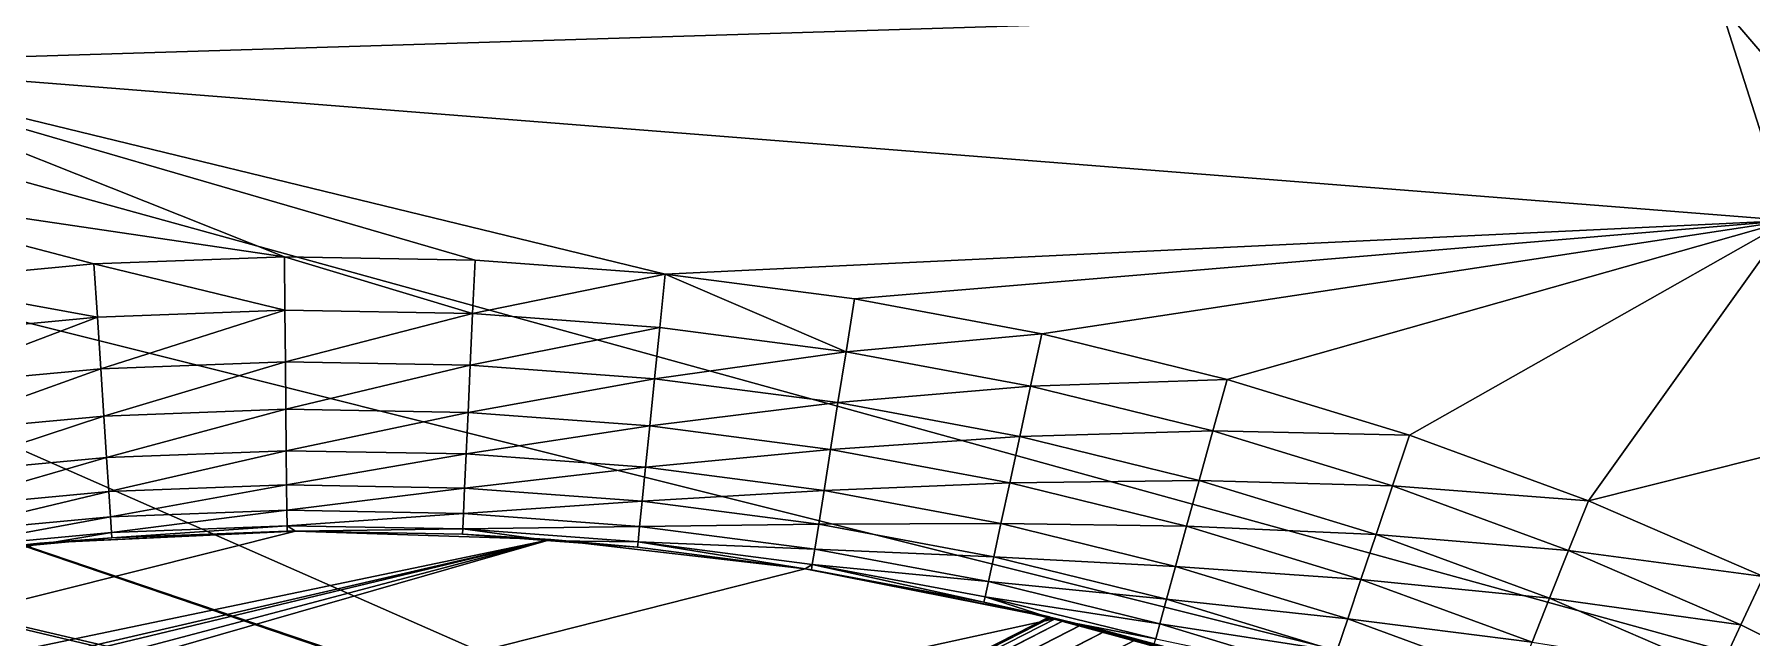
# Model space of a CAD drawing. Header units: metres. Extents: x -44.6 to 35.4, y -44.1 to 26.9.
# Drawn here: x 1.74 to 8, y 13.74 to 15.94 of the extents above; entities that cross this region are included whole.
import ezdxf

# ---------------------------------------------------------------- set-up
doc = ezdxf.new("R2010")
doc.units = ezdxf.units.M

msp = doc.modelspace()

# ---------------------------------------------------------------- linework, layer by layer
for points in [[(21.388479, 9.967415, 91.214554), (7.603551, 18.721003, 91.214554), (8.042459, 18.874134, 91.214554)], [(7.20293, 18.594194, 91.214554), (7.603551, 18.721003, 91.214554), (21.388479, 9.967415, 91.214554)], [(21.388479, 9.967415, 91.214554), (6.513738, 18.392952, 91.214554), (7.059939, 18.548933, 91.214554)], [(21.388479, 9.967415, 91.214554), (7.059939, 18.548933, 91.214554), (7.20293, 18.594194, 91.214554)], [(6.198297, 18.312519, 91.214554), (6.328167, 18.345634, 91.214554), (21.388479, 9.967415, 91.214554)], [(21.388479, 9.967415, 91.214554), (6.328167, 18.345634, 91.214554), (6.513738, 18.392952, 91.214554)], [(21.388479, 9.967415, 91.214554), (5.965068, 18.253048, 91.214554), (6.198297, 18.312519, 91.214554)], [(5.965068, 18.253048, 91.214554), (21.388479, 9.967415, 91.214554), (-0.712421, 16.066345, 91.214554)], [(7.882129, 16.046202, 95.214554), (0.889631, 16.269165, 95.214554), (0.877424, 15.830323, 95.214554)], [(8.457943, 15.37438, 95.234329), (8.221725, 16.142248, 95.23539), (7.882129, 16.046202, 95.214554)], [(21.388479, 9.967415, 91.214554), (-0.771627, 15.505931, 91.214554), (-0.712421, 16.066345, 91.214554)], [(0.877424, 15.830323, 95.214554), (8.134226, 15.258408, 95.214554), (7.882129, 16.046202, 95.214554)], [(7.882129, 16.046202, 95.214554), (8.134226, 15.258408, 95.214554), (8.457943, 15.37438, 95.234329)], [(0.877424, 15.830323, 95.214554), (0.830878, 15.393786, 95.214554), (2.64883, 15.126057, 95.214554)], [(0.877424, 15.830323, 95.214554), (3.344004, 15.113514, 95.214554), (4.037405, 15.062339, 95.214554)], [(2.64883, 15.126057, 95.214554), (3.344004, 15.113514, 95.214554), (0.877424, 15.830323, 95.214554)], [(4.037405, 15.062339, 95.214554), (8.134226, 15.258408, 95.214554), (0.877424, 15.830323, 95.214554)], [(5.113132, 12.917341, 91.214554), (-0.909001, 14.959399, 91.214554), (-0.771627, 15.505931, 91.214554)], [(-0.771627, 15.505931, 91.214554), (21.388479, 9.967415, 91.214554), (5.113132, 12.917341, 91.214554)], [(1.261766, 15.035206, 95.214554), (1.954034, 15.099927, 95.214554), (0.830878, 15.393786, 95.214554)], [(1.954034, 15.099927, 95.214554), (2.64883, 15.126057, 95.214554), (0.830878, 15.393786, 95.214554)], [(4.037405, 15.062339, 95.214554), (4.726889, 14.972689, 95.214554), (8.134226, 15.258408, 95.214554)], [(8.134226, 15.258408, 95.214554), (4.726889, 14.972689, 95.214554), (5.41032, 14.84484, 95.214554)], [(5.41032, 14.84484, 95.214554), (6.085586, 14.679191, 95.214554), (8.134226, 15.258408, 95.214554)], [(8.134226, 15.258408, 95.214554), (6.085586, 14.679191, 95.214554), (6.750597, 14.476251, 95.214554)], [(8.134226, 15.258408, 95.214554), (6.750597, 14.476251, 95.214554), (7.403296, 14.23665, 95.214554)], [(7.403296, 14.23665, 95.214554), (8.437218, 14.496476, 95.214554), (8.134226, 15.258408, 95.214554)], [(1.966785, 14.905253, 95.233772), (1.954034, 15.099927, 95.214554), (1.261766, 15.035206, 95.214554)], [(2.650737, 14.930975, 95.233772), (2.64883, 15.126057, 95.214554), (1.954034, 15.099927, 95.214554)], [(1.954034, 15.099927, 95.214554), (1.966785, 14.905253, 95.233772), (2.650737, 14.930975, 95.233772)], [(2.64883, 15.126057, 95.214554), (2.650737, 14.930975, 95.233772), (3.335062, 14.918629, 95.233772)], [(3.335062, 14.918629, 95.233772), (3.344004, 15.113514, 95.214554), (2.64883, 15.126057, 95.214554)], [(4.037405, 15.062339, 95.214554), (3.344004, 15.113514, 95.214554), (3.335062, 14.918629, 95.233772)], [(1.261766, 15.035206, 95.214554), (1.285321, 14.841542, 95.233772), (1.966785, 14.905253, 95.233772)], [(3.335062, 14.918629, 95.233772), (4.017641, 14.868252, 95.233772), (4.037405, 15.062339, 95.214554)], [(4.037405, 15.062339, 95.214554), (4.017641, 14.868252, 95.233772), (4.696362, 14.780001, 95.233772)], [(4.696362, 14.780001, 95.233772), (4.726889, 14.972689, 95.214554), (4.037405, 15.062339, 95.214554)], [(5.41032, 14.84484, 95.214554), (4.726889, 14.972689, 95.214554), (4.696362, 14.780001, 95.233772)], [(4.474, 13.127654, 91.214554), (-1.121819, 14.437597, 91.214554), (-0.909001, 14.959399, 91.214554)], [(-0.909001, 14.959399, 91.214554), (5.113132, 12.917341, 91.214554), (4.474, 13.127654, 91.214554)], [(1.966785, 14.905253, 95.233772), (1.285321, 14.841542, 95.233772), (1.307972, 14.655322, 95.29068)], [(1.307972, 14.655322, 95.29068), (1.979046, 14.718061, 95.29068), (1.966785, 14.905253, 95.233772)], [(2.650737, 14.930975, 95.233772), (1.966785, 14.905253, 95.233772), (1.979046, 14.718061, 95.29068)], [(1.979046, 14.718061, 95.29068), (2.652571, 14.743391, 95.29068), (2.650737, 14.930975, 95.233772)], [(3.335062, 14.918629, 95.233772), (2.650737, 14.930975, 95.233772), (2.652571, 14.743391, 95.29068)], [(2.652571, 14.743391, 95.29068), (3.326463, 14.731233, 95.29068), (3.335062, 14.918629, 95.233772)], [(4.017641, 14.868252, 95.233772), (3.335062, 14.918629, 95.233772), (3.326463, 14.731233, 95.29068)], [(3.326463, 14.731233, 95.29068), (3.998635, 14.681624, 95.29068), (4.017641, 14.868252, 95.233772)], [(4.696362, 14.780001, 95.233772), (4.017641, 14.868252, 95.233772), (3.998635, 14.681624, 95.29068)], [(4.696362, 14.780001, 95.233772), (5.369128, 14.654148, 95.233772), (5.41032, 14.84484, 95.214554)], [(6.085586, 14.679191, 95.214554), (5.41032, 14.84484, 95.214554), (5.369128, 14.654148, 95.233772)], [(3.998635, 14.681624, 95.29068), (4.66701, 14.594718, 95.29068), (4.696362, 14.780001, 95.233772)], [(5.369128, 14.654148, 95.233772), (4.696362, 14.780001, 95.233772), (4.66701, 14.594718, 95.29068)], [(1.979046, 14.718061, 95.29068), (1.307972, 14.655322, 95.29068), (1.328846, 14.4837, 95.383087)], [(1.328846, 14.4837, 95.383087), (1.990346, 14.545545, 95.383087), (1.979046, 14.718061, 95.29068)], [(2.652571, 14.743391, 95.29068), (1.979046, 14.718061, 95.29068), (1.990346, 14.545545, 95.383087)], [(1.990346, 14.545545, 95.383087), (2.654261, 14.570513, 95.383087), (2.652571, 14.743391, 95.29068)], [(3.326463, 14.731233, 95.29068), (2.652571, 14.743391, 95.29068), (2.654261, 14.570513, 95.383087)], [(2.654261, 14.570513, 95.383087), (3.318537, 14.558528, 95.383087), (3.326463, 14.731233, 95.29068)], [(3.998635, 14.681624, 95.29068), (3.326463, 14.731233, 95.29068), (3.318537, 14.558528, 95.383087)], [(3.318537, 14.558528, 95.383087), (3.98112, 14.509627, 95.383087), (3.998635, 14.681624, 95.29068)], [(4.66701, 14.594718, 95.29068), (3.998635, 14.681624, 95.29068), (3.98112, 14.509627, 95.383087)], [(4.66701, 14.594718, 95.29068), (5.329519, 14.470784, 95.29068), (5.369128, 14.654148, 95.233772)], [(6.033855, 14.491083, 95.233772), (5.369128, 14.654148, 95.233772), (5.329519, 14.470784, 95.29068)], [(5.369128, 14.654148, 95.233772), (6.033855, 14.491083, 95.233772), (6.085586, 14.679191, 95.214554)], [(6.750597, 14.476251, 95.214554), (6.085586, 14.679191, 95.214554), (6.033855, 14.491083, 95.233772)], [(3.98112, 14.509627, 95.383087), (4.639958, 14.423961, 95.383087), (4.66701, 14.594718, 95.29068)], [(5.329519, 14.470784, 95.29068), (4.66701, 14.594718, 95.29068), (4.639958, 14.423961, 95.383087)], [(1.990346, 14.545545, 95.383087), (1.328846, 14.4837, 95.383087), (1.347142, 14.333272, 95.507446)], [(1.347142, 14.333272, 95.507446), (2.00025, 14.394332, 95.507446), (1.990346, 14.545545, 95.383087)], [(2.654261, 14.570513, 95.383087), (1.990346, 14.545545, 95.383087), (2.00025, 14.394332, 95.507446)], [(2.00025, 14.394332, 95.507446), (2.655742, 14.418983, 95.507446), (2.654261, 14.570513, 95.383087)], [(3.318537, 14.558528, 95.383087), (2.654261, 14.570513, 95.383087), (2.655742, 14.418983, 95.507446)], [(2.655742, 14.418983, 95.507446), (3.311591, 14.40715, 95.507446), (3.318537, 14.558528, 95.383087)], [(3.98112, 14.509627, 95.383087), (3.318537, 14.558528, 95.383087), (3.311591, 14.40715, 95.507446)], [(3.311591, 14.40715, 95.507446), (3.965768, 14.358871, 95.507446), (3.98112, 14.509627, 95.383087)], [(4.639958, 14.423961, 95.383087), (3.98112, 14.509627, 95.383087), (3.965768, 14.358871, 95.507446)], [(4.639958, 14.423961, 95.383087), (5.293015, 14.301795, 95.383087), (5.329519, 14.470784, 95.29068)], [(5.984112, 14.310205, 95.29068), (5.329519, 14.470784, 95.29068), (5.293015, 14.301795, 95.383087)], [(5.329519, 14.470784, 95.29068), (5.984112, 14.310205, 95.29068), (6.033855, 14.491083, 95.233772)], [(6.688487, 14.291311, 95.233772), (6.033855, 14.491083, 95.233772), (5.984112, 14.310205, 95.29068)], [(6.033855, 14.491083, 95.233772), (6.688487, 14.291311, 95.233772), (6.750597, 14.476251, 95.214554)], [(7.403296, 14.23665, 95.214554), (6.750597, 14.476251, 95.214554), (6.688487, 14.291311, 95.233772)], [(8.437218, 14.496476, 95.214554), (7.403296, 14.23665, 95.214554), (8.041662, 13.961128, 95.214554)], [(-1.121819, 14.437597, 91.214554), (1.805616, 13.227497, 91.214554), (1.152555, 13.065535, 91.214554)], [(-1.121819, 14.437597, 91.214554), (2.472705, 13.315321, 91.214554), (1.805616, 13.227497, 91.214554)], [(-1.121819, 14.437597, 91.214554), (3.145433, 13.327903, 91.214554), (2.472705, 13.315321, 91.214554)], [(-1.121819, 14.437597, 91.214554), (4.474, 13.127654, 91.214554), (3.815339, 13.265083, 91.214554)], [(3.815339, 13.265083, 91.214554), (3.145433, 13.327903, 91.214554), (-1.121819, 14.437597, 91.214554)], [(2.655742, 14.418983, 95.507446), (2.00025, 14.394332, 95.507446), (2.008378, 14.270235, 95.658989)], [(2.008378, 14.270235, 95.658989), (2.656958, 14.294626, 95.658989), (2.655742, 14.418983, 95.507446)], [(3.311591, 14.40715, 95.507446), (2.655742, 14.418983, 95.507446), (2.656958, 14.294626, 95.658989)], [(2.656958, 14.294626, 95.658989), (3.305891, 14.282919, 95.658989), (3.311591, 14.40715, 95.507446)], [(3.965768, 14.358871, 95.507446), (3.311591, 14.40715, 95.507446), (3.305891, 14.282919, 95.658989)], [(3.965768, 14.358871, 95.507446), (4.616248, 14.274291, 95.507446), (4.639958, 14.423961, 95.383087)], [(5.293015, 14.301795, 95.383087), (4.639958, 14.423961, 95.383087), (4.616248, 14.274291, 95.507446)], [(2.00025, 14.394332, 95.507446), (1.347142, 14.333272, 95.507446), (1.362158, 14.209819, 95.658989)], [(1.362158, 14.209819, 95.658989), (2.008378, 14.270235, 95.658989), (2.00025, 14.394332, 95.507446)], [(3.305891, 14.282919, 95.658989), (3.953168, 14.235147, 95.658989), (3.965768, 14.358871, 95.507446)], [(4.616248, 14.274291, 95.507446), (3.965768, 14.358871, 95.507446), (3.953168, 14.235147, 95.658989)], [(2.656958, 14.294626, 95.658989), (2.008378, 14.270235, 95.658989), (2.014418, 14.178022, 95.831871)], [(2.014418, 14.178022, 95.831871), (2.657861, 14.202221, 95.831871), (2.656958, 14.294626, 95.658989)], [(3.305891, 14.282919, 95.658989), (2.656958, 14.294626, 95.658989), (2.657861, 14.202221, 95.831871)], [(2.657861, 14.202221, 95.831871), (3.301655, 14.190606, 95.831871), (3.305891, 14.282919, 95.658989)], [(3.953168, 14.235147, 95.658989), (3.305891, 14.282919, 95.658989), (3.301655, 14.190606, 95.831871)], [(4.616248, 14.274291, 95.507446), (5.261019, 14.153675, 95.507446), (5.293015, 14.301795, 95.383087)], [(5.938268, 14.143508, 95.383087), (5.293015, 14.301795, 95.383087), (5.261019, 14.153675, 95.507446)], [(5.293015, 14.301795, 95.383087), (5.938268, 14.143508, 95.383087), (5.984112, 14.310205, 95.29068)], [(6.628764, 14.113479, 95.29068), (5.984112, 14.310205, 95.29068), (5.938268, 14.143508, 95.383087)], [(5.984112, 14.310205, 95.29068), (6.628764, 14.113479, 95.29068), (6.688487, 14.291311, 95.233772)], [(7.330998, 14.055449, 95.233772), (6.688487, 14.291311, 95.233772), (6.628764, 14.113479, 95.29068)], [(6.688487, 14.291311, 95.233772), (7.330998, 14.055449, 95.233772), (7.403296, 14.23665, 95.214554)], [(2.008378, 14.270235, 95.658989), (1.362158, 14.209819, 95.658989), (1.373316, 14.118085, 95.831871)], [(1.373316, 14.118085, 95.831871), (2.014418, 14.178022, 95.831871), (2.008378, 14.270235, 95.658989)], [(3.301655, 14.190606, 95.831871), (3.943806, 14.143212, 95.831871), (3.953168, 14.235147, 95.658989)], [(4.596789, 14.15146, 95.658989), (3.953168, 14.235147, 95.658989), (3.943806, 14.143212, 95.831871)], [(3.953168, 14.235147, 95.658989), (4.596789, 14.15146, 95.658989), (4.616248, 14.274291, 95.507446)], [(5.261019, 14.153675, 95.507446), (4.616248, 14.274291, 95.507446), (4.596789, 14.15146, 95.658989)], [(8.041662, 13.961128, 95.214554), (7.403296, 14.23665, 95.214554), (7.330998, 14.055449, 95.233772)], [(2.014418, 14.178022, 95.831871), (1.373316, 14.118085, 95.831871), (1.380186, 14.061596, 96.019463)], [(1.380186, 14.061596, 96.019463), (2.018137, 14.121239, 96.019463), (2.014418, 14.178022, 95.831871)], [(2.657861, 14.202221, 95.831871), (2.014418, 14.178022, 95.831871), (2.018137, 14.121239, 96.019463)], [(2.018137, 14.121239, 96.019463), (2.658417, 14.145318, 96.019463), (2.657861, 14.202221, 95.831871)], [(3.301655, 14.190606, 95.831871), (2.657861, 14.202221, 95.831871), (2.658417, 14.145318, 96.019463)], [(2.658417, 14.145318, 96.019463), (3.299046, 14.133759, 96.019463), (3.301655, 14.190606, 95.831871)], [(3.943806, 14.143212, 95.831871), (3.301655, 14.190606, 95.831871), (3.299046, 14.133759, 96.019463)], [(3.943806, 14.143212, 95.831871), (4.582329, 14.060188, 95.831871), (4.596789, 14.15146, 95.658989)], [(5.23476, 14.032116, 95.658989), (4.596789, 14.15146, 95.658989), (4.582329, 14.060188, 95.831871)], [(4.596789, 14.15146, 95.658989), (5.23476, 14.032116, 95.658989), (5.261019, 14.153675, 95.507446)], [(5.898086, 13.997396, 95.507446), (5.261019, 14.153675, 95.507446), (5.23476, 14.032116, 95.658989)], [(5.261019, 14.153675, 95.507446), (5.898086, 13.997396, 95.507446), (5.938268, 14.143508, 95.383087)], [(-3.654488, 12.347116, 123.214554), (-6.478465, 11.4214, 123.214554), (3.620629, 14.095225, 123.214554)], [(3.620629, 14.095225, 123.214554), (-6.478465, 11.4214, 123.214554), (-6.451591, 11.199994, 123.214554)], [(-6.451591, 11.199994, 123.214554), (4.546967, 13.988694, 123.214554), (3.620629, 14.095225, 123.214554)], [(3.620629, 14.095225, 123.214554), (-3.122755, 12.533741, 123.214554), (-3.654488, 12.347116, 123.214554)], [(-2.622526, 12.793239, 123.214554), (-3.122755, 12.533741, 123.214554), (3.620629, 14.095225, 123.214554)], [(-2.622526, 12.793239, 123.214554), (2.688706, 14.126357, 123.214554), (1.757324, 14.081887, 123.214554)], [(-2.622526, 12.793239, 123.214554), (3.620629, 14.095225, 123.214554), (2.688706, 14.126357, 123.214554)], [(1.757724, 14.0776, 96.214554), (2.018137, 14.121239, 96.019463), (1.380186, 14.061596, 96.019463)], [(2.658605, 14.126104, 96.214554), (1.757324, 14.081887, 123.214554), (2.688706, 14.126357, 123.214554)], [(1.757324, 14.081887, 123.214554), (2.658605, 14.126104, 96.214554), (2.019393, 14.102065, 96.214554)], [(2.019393, 14.102065, 96.214554), (1.757724, 14.0776, 96.214554), (1.757324, 14.081887, 123.214554)], [(1.757724, 14.0776, 96.214554), (2.019393, 14.102065, 96.214554), (2.018137, 14.121239, 96.019463)], [(2.658417, 14.145318, 96.019463), (2.018137, 14.121239, 96.019463), (2.019393, 14.102065, 96.214554)], [(2.019393, 14.102065, 96.214554), (2.658605, 14.126104, 96.214554), (2.658417, 14.145318, 96.019463)], [(3.299046, 14.133759, 96.019463), (2.658417, 14.145318, 96.019463), (2.688691, 14.125562, 96.214554)], [(2.658417, 14.145318, 96.019463), (2.658605, 14.126104, 96.214554), (2.688691, 14.125562, 96.214554)], [(2.688706, 14.126357, 123.214554), (2.688691, 14.125562, 96.214554), (2.658605, 14.126104, 96.214554)], [(2.688691, 14.125562, 96.214554), (3.298165, 14.114565, 96.214554), (3.299046, 14.133759, 96.019463)], [(3.298165, 14.114565, 96.214554), (2.688691, 14.125562, 96.214554), (2.688706, 14.126357, 123.214554)], [(2.688706, 14.126357, 123.214554), (3.620629, 14.095225, 123.214554), (3.298165, 14.114565, 96.214554)], [(3.299046, 14.133759, 96.019463), (3.298165, 14.114565, 96.214554), (3.620301, 14.090791, 96.214554)], [(3.620629, 14.095225, 123.214554), (3.620301, 14.090791, 96.214554), (3.298165, 14.114565, 96.214554)], [(3.299046, 14.133759, 96.019463), (3.938041, 14.086599, 96.019463), (3.943806, 14.143212, 95.831871)], [(3.620301, 14.090791, 96.214554), (3.938041, 14.086599, 96.019463), (3.299046, 14.133759, 96.019463)], [(3.936095, 14.067484, 96.214554), (3.620301, 14.090791, 96.214554), (3.620629, 14.095225, 123.214554)], [(3.620301, 14.090791, 96.214554), (3.936095, 14.067484, 96.214554), (3.938041, 14.086599, 96.019463)], [(3.936095, 14.067484, 96.214554), (3.620629, 14.095225, 123.214554), (4.546967, 13.988694, 123.214554)], [(4.582329, 14.060188, 95.831871), (3.943806, 14.143212, 95.831871), (3.938041, 14.086599, 96.019463)], [(6.573722, 13.949588, 95.383087), (5.938268, 14.143508, 95.383087), (5.898086, 13.997396, 95.507446)], [(5.938268, 14.143508, 95.383087), (6.573722, 13.949588, 95.383087), (6.628764, 14.113479, 95.29068)], [(7.26148, 13.881213, 95.29068), (6.628764, 14.113479, 95.29068), (6.573722, 13.949588, 95.383087)], [(6.628764, 14.113479, 95.29068), (7.26148, 13.881213, 95.29068), (7.330998, 14.055449, 95.233772)], [(1.757324, 14.081887, 123.214554), (0.832606, 13.962108, 123.214554), (-2.622526, 12.793239, 123.214554)], [(0.832606, 13.962108, 123.214554), (1.757324, 14.081887, 123.214554), (1.382506, 14.042521, 96.214554)], [(1.380186, 14.061596, 96.019463), (1.382506, 14.042521, 96.214554), (1.757724, 14.0776, 96.214554)], [(1.757324, 14.081887, 123.214554), (1.757724, 14.0776, 96.214554), (1.382506, 14.042521, 96.214554)], [(3.938041, 14.086599, 96.019463), (3.936095, 14.067484, 96.214554), (4.546884, 13.988066, 96.214554)], [(4.546967, 13.988694, 123.214554), (4.546884, 13.988066, 96.214554), (3.936095, 14.067484, 96.214554)], [(4.546884, 13.988066, 96.214554), (4.573425, 14.003983, 96.019463), (3.938041, 14.086599, 96.019463)], [(3.938041, 14.086599, 96.019463), (4.573425, 14.003983, 96.019463), (4.582329, 14.060188, 95.831871)], [(5.215249, 13.94179, 95.831871), (4.582329, 14.060188, 95.831871), (4.573425, 14.003983, 96.019463)], [(4.582329, 14.060188, 95.831871), (5.215249, 13.94179, 95.831871), (5.23476, 14.032116, 95.658989)], [(5.865109, 13.877484, 95.658989), (5.23476, 14.032116, 95.658989), (5.215249, 13.94179, 95.831871)], [(5.23476, 14.032116, 95.658989), (5.865109, 13.877484, 95.658989), (5.898086, 13.997396, 95.507446)], [(7.959402, 13.784228, 95.233772), (7.330998, 14.055449, 95.233772), (7.26148, 13.881213, 95.29068)], [(7.330998, 14.055449, 95.233772), (7.959402, 13.784228, 95.233772), (8.041662, 13.961128, 95.214554)], [(5.461629, 13.807467, 123.214554), (4.546967, 13.988694, 123.214554), (-6.451591, 11.199994, 123.214554)], [(4.546884, 13.988066, 96.214554), (4.570419, 13.985005, 96.214554), (4.573425, 14.003983, 96.019463)], [(5.438054, 13.813114, 108.214554), (4.546884, 13.988066, 96.214554), (4.546967, 13.988694, 123.214554)], [(4.570419, 13.985005, 96.214554), (4.546884, 13.988066, 96.214554), (5.438054, 13.813114, 108.214554)], [(4.546967, 13.988694, 123.214554), (5.443955, 13.811706, 108.520149), (5.438054, 13.813114, 108.214554)], [(4.546967, 13.988694, 123.214554), (5.461629, 13.807467, 123.214554), (5.461628, 13.807467, 108.825508)], [(5.461628, 13.807467, 108.825508), (5.443955, 13.811706, 108.520149), (4.546967, 13.988694, 123.214554)], [(4.573425, 14.003983, 96.019463), (4.570419, 13.985005, 96.214554), (5.199176, 13.867385, 96.214554)], [(5.438054, 13.813114, 108.214554), (5.199176, 13.867385, 96.214554), (4.570419, 13.985005, 96.214554)], [(5.199176, 13.867385, 96.214554), (5.203233, 13.886167, 96.019463), (4.573425, 14.003983, 96.019463)], [(4.573425, 14.003983, 96.019463), (5.203233, 13.886167, 96.019463), (5.215249, 13.94179, 95.831871)], [(6.525478, 13.805936, 95.507446), (5.898086, 13.997396, 95.507446), (5.865109, 13.877484, 95.658989)], [(5.898086, 13.997396, 95.507446), (6.525478, 13.805936, 95.507446), (6.573722, 13.949588, 95.383087)], [(5.840605, 13.788383, 95.831871), (5.215249, 13.94179, 95.831871), (5.203233, 13.886167, 96.019463)], [(5.215249, 13.94179, 95.831871), (5.840605, 13.788383, 95.831871), (5.865109, 13.877484, 95.658989)], [(7.197411, 13.720636, 95.383087), (6.573722, 13.949588, 95.383087), (6.525478, 13.805936, 95.507446)], [(6.573722, 13.949588, 95.383087), (7.197411, 13.720636, 95.383087), (7.26148, 13.881213, 95.29068)], [(8.041662, 13.961128, 95.214554), (7.959402, 13.784228, 95.233772), (8.571754, 13.478486, 95.233772)], [(5.203233, 13.886167, 96.019463), (5.199176, 13.867385, 96.214554), (5.460595, 13.803256, 96.214554)], [(5.199176, 13.867385, 96.214554), (5.438054, 13.813114, 108.214554), (5.443946, 13.811707, 107.909195)], [(5.443946, 13.811707, 107.909195), (5.460595, 13.803256, 96.214554), (5.199176, 13.867385, 96.214554)], [(5.825516, 13.733514, 96.019463), (5.203233, 13.886167, 96.019463), (5.460595, 13.803256, 96.214554)], [(5.203233, 13.886167, 96.019463), (5.825516, 13.733514, 96.019463), (5.840605, 13.788383, 95.831871)], [(6.485885, 13.688045, 95.658989), (5.865109, 13.877484, 95.658989), (5.840605, 13.788383, 95.831871)], [(5.865109, 13.877484, 95.658989), (6.485885, 13.688045, 95.658989), (6.525478, 13.805936, 95.507446)], [(7.880303, 13.614127, 95.29068), (7.26148, 13.881213, 95.29068), (7.197411, 13.720636, 95.383087)], [(7.26148, 13.881213, 95.29068), (7.880303, 13.614127, 95.29068), (7.959402, 13.784228, 95.233772)], [(-22.577843, -0.467835, 108.3573), (-22.580578, -0.463096, 108.214554), (5.438054, 13.813114, 108.214554)], [(5.438054, 13.813114, 108.214554), (-22.580578, -0.463096, 108.214554), (-22.560772, -0.497401, 107.181145)], [(-22.560772, -0.497401, 109.247971), (-22.577843, -0.467835, 108.3573), (5.438054, 13.813114, 108.214554)], [(-22.560772, -0.497401, 107.181145), (5.443946, 13.811707, 107.909195), (5.438054, 13.813114, 108.214554)], [(5.438054, 13.813114, 108.214554), (5.443955, 13.811706, 108.520149), (-22.560772, -0.497401, 109.247971)], [(5.461628, 13.807467, 107.603607), (5.443946, 13.811707, 107.909195), (-22.560772, -0.497401, 107.181145)], [(-22.560772, -0.497401, 109.247971), (5.443955, 13.811706, 108.520149), (5.461628, 13.807467, 108.825508)], [(-22.560772, -0.497401, 107.181145), (5.489996, 13.800603, 107.307281), (5.461628, 13.807467, 107.603607)], [(5.461628, 13.807467, 108.825508), (5.489996, 13.800603, 109.121834), (-22.560772, -0.497401, 109.247971)], [(-22.501471, -0.600114, 110.275322), (-22.560772, -0.497401, 109.247971), (5.489996, 13.800603, 109.121834)], [(5.489996, 13.800603, 107.307281), (-22.560772, -0.497401, 107.181145), (-22.501471, -0.600114, 106.153793)], [(-22.501471, -0.600114, 106.153793), (5.554471, 13.784718, 106.854912), (5.489996, 13.800603, 107.307281)], [(5.489996, 13.800603, 109.121834), (5.554235, 13.784776, 109.572815), (-22.501471, -0.600114, 110.275322)], [(5.554235, 13.784776, 109.572815), (5.643419, 13.762151, 110.022881), (-22.501471, -0.600114, 110.275322)], [(-22.501471, -0.600114, 106.153793), (5.643419, 13.762151, 106.406235), (5.554471, 13.784718, 106.854912)], [(-6.451591, 11.199994, 123.214554), (6.358602, 13.552733, 123.214554), (5.461629, 13.807467, 123.214554)], [(5.443946, 13.811707, 107.909195), (5.461628, 13.807467, 107.603607), (5.460595, 13.803256, 96.214554)], [(5.460595, 13.803256, 96.214554), (5.461628, 13.807467, 107.603607), (5.489996, 13.800603, 107.307281)], [(5.460595, 13.803256, 96.214554), (5.820421, 13.714987, 96.214554), (5.825516, 13.733514, 96.019463)], [(5.460595, 13.803256, 96.214554), (6.048357, 13.649767, 105.078568), (6.224067, 13.595995, 104.646935)], [(5.460595, 13.803256, 96.214554), (5.891508, 13.695191, 105.517509), (6.048357, 13.649767, 105.078568)], [(5.460595, 13.803256, 96.214554), (5.756793, 13.732289, 105.957855), (5.891508, 13.695191, 105.517509)], [(5.460595, 13.803256, 96.214554), (5.643419, 13.762151, 106.406235), (5.756793, 13.732289, 105.957855)], [(5.460595, 13.803256, 96.214554), (5.554471, 13.784718, 106.854912), (5.643419, 13.762151, 106.406235)], [(5.489996, 13.800603, 107.307281), (5.554471, 13.784718, 106.854912), (5.460595, 13.803256, 96.214554)], [(5.820421, 13.714987, 96.214554), (5.460595, 13.803256, 96.214554), (6.224067, 13.595995, 104.646935)], [(5.489996, 13.800603, 109.121834), (5.461628, 13.807467, 108.825508), (5.461629, 13.807467, 123.214554)], [(5.461629, 13.807467, 123.214554), (5.554235, 13.784776, 109.572815), (5.489996, 13.800603, 109.121834)], [(5.461629, 13.807467, 123.214554), (6.358602, 13.552733, 123.214554), (6.358602, 13.552733, 112.082466)], [(6.358602, 13.552733, 112.082466), (6.224067, 13.595994, 111.782181), (5.461629, 13.807467, 123.214554)], [(6.224067, 13.595994, 111.782181), (6.048522, 13.649718, 111.350967), (5.461629, 13.807467, 123.214554)], [(6.048522, 13.649718, 111.350967), (5.891508, 13.695191, 110.911598), (5.461629, 13.807467, 123.214554)], [(5.891508, 13.695191, 110.911598), (5.756929, 13.732252, 110.471748), (5.461629, 13.807467, 123.214554)], [(5.756929, 13.732252, 110.471748), (5.643419, 13.762151, 110.022881), (5.461629, 13.807467, 123.214554)], [(5.643419, 13.762151, 110.022881), (5.554235, 13.784776, 109.572815), (5.461629, 13.807467, 123.214554)], [(6.456465, 13.600443, 95.831871), (5.840605, 13.788383, 95.831871), (5.825516, 13.733514, 96.019463)], [(5.840605, 13.788383, 95.831871), (6.456465, 13.600443, 95.831871), (6.485885, 13.688045, 95.658989)], [(7.141254, 13.579889, 95.507446), (6.525478, 13.805936, 95.507446), (6.485885, 13.688045, 95.658989)], [(6.525478, 13.805936, 95.507446), (7.141254, 13.579889, 95.507446), (7.197411, 13.720636, 95.383087)], [(8.571754, 13.478486, 95.233772), (7.959402, 13.784228, 95.233772), (7.880303, 13.614127, 95.29068)], [(-22.403023, -0.770632, 111.290581), (-22.501471, -0.600114, 110.275322), (5.643419, 13.762151, 110.022881)], [(5.643419, 13.762151, 106.406235), (-22.501471, -0.600114, 106.153793), (-22.403023, -0.770632, 105.138535)], [(-22.403023, -0.770632, 105.138535), (5.756793, 13.732289, 105.957855), (5.643419, 13.762151, 106.406235)], [(5.643419, 13.762151, 110.022881), (5.756929, 13.732252, 110.471748), (-22.403023, -0.770632, 111.290581)]]:
    msp.add_3dface(points)

doc.saveas('drawing.dxf')
